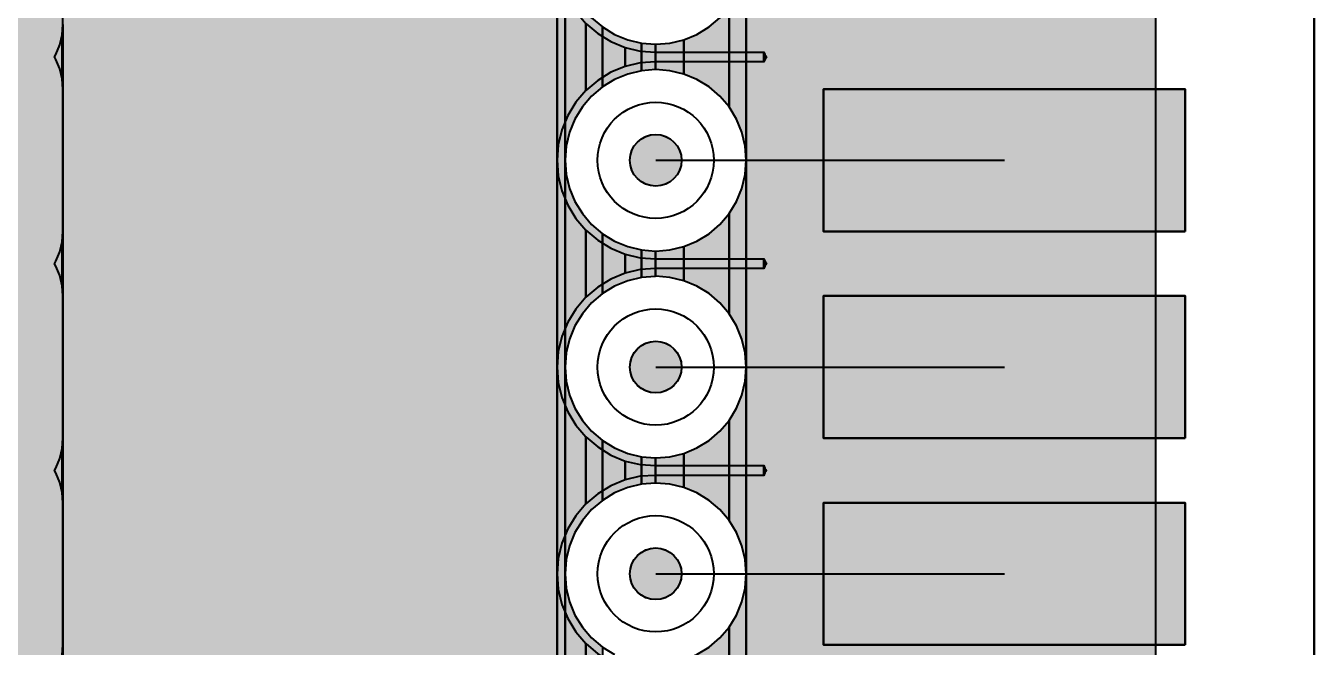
# Model space of a CAD drawing. Header units: millimetres. Extents: x 3.5 to 57, y 2.4 to 42.4.
# Drawn here: x 51.981 to 56.97, y 22.943 to 25.348 of the extents above; entities that cross this region are included whole.
import ezdxf

# ---------------------------------------------------------------- set-up
doc = ezdxf.new("R2010")
doc.units = ezdxf.units.MM
for name, color, linetype in [('bottom_copper', 7, 'Continuous'), ('drill_plated', 7, 'Continuous'), ('outline', 7, 'Continuous'), ('top_copper', 7, 'Continuous'), ('top_silk', 7, 'Continuous')]:
    doc.layers.add(name, color=color, linetype=linetype)

# ---------------------------------------------------------------- blocks, each defined once
blk = doc.blocks.new('Block734')
at = {"layer": 'bottom_copper', "lineweight": 40}
for points in [[(1.8268, 0), (0.2415, 0), (0.2415, 22.5001), (1.8268, 22.5001), (1.8268, 0)], [(0.2415, 13.5354), (0.2383, 13.5903), (0.2254, 13.6439), (0.2043, 13.6948), (0.1755, 13.7418), (0.1755, 14.129), (0.2043, 14.176), (0.2254, 14.2269), (0.2383, 14.2805), (0.2415, 14.3354), (0.2415, 13.5354)], [(0.1755, 13.7418), (0.1398, 13.7837), (0.0979, 13.8194), (0.0509, 13.8482), (0, 13.8693), (0, 14.0015), (0.0509, 14.0226), (0.0979, 14.0514), (0.1398, 14.0871), (0.1755, 14.129), (0.1755, 13.7418)], [(0, 13.8693), (-0.0536, 13.8822), (-0.1085, 13.8865), (-0.109, 13.8864), (-0.109, 13.9844), (-0.1085, 13.9843), (-0.0536, 13.9886), (0, 14.0015), (0, 13.8693)], [(0.2415, 12.7354), (0.2383, 12.7903), (0.2254, 12.8439), (0.2043, 12.8948), (0.1755, 12.9418), (0.1755, 13.329), (0.2043, 13.376), (0.2254, 13.4269), (0.2383, 13.4805), (0.2415, 13.5354), (0.2415, 12.7354)], [(0.1755, 12.9418), (0.1398, 12.9837), (0.0979, 13.0194), (0.0509, 13.0482), (0, 13.0693), (0, 13.2015), (0.0509, 13.2226), (0.0979, 13.2514), (0.1398, 13.2871), (0.1755, 13.329), (0.1755, 12.9418)], [(0, 13.0693), (-0.0536, 13.0822), (-0.1085, 13.0865), (-0.109, 13.0864), (-0.109, 13.1844), (-0.1085, 13.1843), (-0.0536, 13.1886), (0, 13.2015), (0, 13.0693)], [(0.2415, 11.9354), (0.2383, 11.9903), (0.2254, 12.0439), (0.2043, 12.0948), (0.1755, 12.1418), (0.1755, 12.529), (0.2043, 12.576), (0.2254, 12.6269), (0.2383, 12.6805), (0.2415, 12.7354), (0.2415, 11.9354)], [(0.1755, 12.1418), (0.1398, 12.1837), (0.0979, 12.2194), (0.0509, 12.2482), (0, 12.2693), (0, 12.4015), (0.0509, 12.4226), (0.0979, 12.4514), (0.1398, 12.4871), (0.1755, 12.529), (0.1755, 12.1418)], [(0, 12.2693), (-0.0536, 12.2822), (-0.1085, 12.2865), (-0.109, 12.2864), (-0.109, 12.3844), (-0.1085, 12.3843), (-0.0536, 12.3886), (0, 12.4015), (0, 12.2693)], [(0.2415, 11.1354), (0.2383, 11.1903), (0.2254, 11.2439), (0.2043, 11.2948), (0.1755, 11.3418), (0.1755, 11.729), (0.2043, 11.776), (0.2254, 11.8269), (0.2383, 11.8805), (0.2415, 11.9354), (0.2415, 11.1354)], [(0.1755, 11.3418), (0.1398, 11.3837), (0.0979, 11.4194), (0.0509, 11.4482), (0, 11.4693), (0, 11.6015), (0.0509, 11.6226), (0.0979, 11.6514), (0.1398, 11.6871), (0.1755, 11.729), (0.1755, 11.3418)]]:
    blk.add_hatch(color=7, dxfattribs=at).paths.add_polyline_path(points, flags=0)
at = {"layer": 'bottom_copper', "color": 7, "lineweight": 40}
for points in [[(1.8268, 0), (0.2415, 0), (0.2415, 22.5001), (1.8268, 22.5001), (1.8268, 0)], [(0.2415, 13.5354), (0.2383, 13.5903), (0.2254, 13.6439), (0.2043, 13.6948), (0.1755, 13.7418), (0.1755, 14.129), (0.2043, 14.176), (0.2254, 14.2269), (0.2383, 14.2805), (0.2415, 14.3354), (0.2415, 13.5354)], [(0.1755, 13.7418), (0.1398, 13.7837), (0.0979, 13.8194), (0.0509, 13.8482), (0, 13.8693), (0, 14.0015), (0.0509, 14.0226), (0.0979, 14.0514), (0.1398, 14.0871), (0.1755, 14.129), (0.1755, 13.7418)], [(0, 13.8693), (-0.0536, 13.8822), (-0.1085, 13.8865), (-0.109, 13.8864), (-0.109, 13.9844), (-0.1085, 13.9843), (-0.0536, 13.9886), (0, 14.0015), (0, 13.8693)], [(0.2415, 12.7354), (0.2383, 12.7903), (0.2254, 12.8439), (0.2043, 12.8948), (0.1755, 12.9418), (0.1755, 13.329), (0.2043, 13.376), (0.2254, 13.4269), (0.2383, 13.4805), (0.2415, 13.5354), (0.2415, 12.7354)], [(0.1755, 12.9418), (0.1398, 12.9837), (0.0979, 13.0194), (0.0509, 13.0482), (0, 13.0693), (0, 13.2015), (0.0509, 13.2226), (0.0979, 13.2514), (0.1398, 13.2871), (0.1755, 13.329), (0.1755, 12.9418)], [(0, 13.0693), (-0.0536, 13.0822), (-0.1085, 13.0865), (-0.109, 13.0864), (-0.109, 13.1844), (-0.1085, 13.1843), (-0.0536, 13.1886), (0, 13.2015), (0, 13.0693)], [(0.2415, 11.9354), (0.2383, 11.9903), (0.2254, 12.0439), (0.2043, 12.0948), (0.1755, 12.1418), (0.1755, 12.529), (0.2043, 12.576), (0.2254, 12.6269), (0.2383, 12.6805), (0.2415, 12.7354), (0.2415, 11.9354)], [(0.1755, 12.1418), (0.1398, 12.1837), (0.0979, 12.2194), (0.0509, 12.2482), (0, 12.2693), (0, 12.4015), (0.0509, 12.4226), (0.0979, 12.4514), (0.1398, 12.4871), (0.1755, 12.529), (0.1755, 12.1418)], [(0, 12.2693), (-0.0536, 12.2822), (-0.1085, 12.2865), (-0.109, 12.2864), (-0.109, 12.3844), (-0.1085, 12.3843), (-0.0536, 12.3886), (0, 12.4015), (0, 12.2693)], [(0.2415, 11.1354), (0.2383, 11.1903), (0.2254, 11.2439), (0.2043, 11.2948), (0.1755, 11.3418), (0.1755, 11.729), (0.2043, 11.776), (0.2254, 11.8269), (0.2383, 11.8805), (0.2415, 11.9354), (0.2415, 11.1354)], [(0.1755, 11.3418), (0.1398, 11.3837), (0.0979, 11.4194), (0.0509, 11.4482), (0, 11.4693), (0, 11.6015), (0.0509, 11.6226), (0.0979, 11.6514), (0.1398, 11.6871), (0.1755, 11.729), (0.1755, 11.3418)]]:
    blk.add_lwpolyline(points, close=True, dxfattribs=at)
blk = doc.blocks.new('Block2128')
at = {"layer": 'bottom_copper', "lineweight": 40}
for points in [[(4.3404, 8.4999), (0.6267, 8.4999), (0.6267, 31), (4.3404, 31), (4.3404, 8.4999)], [(4.4851, 22.3193), (4.4432, 22.2836), (4.4075, 22.2417), (4.3787, 22.1947), (4.3576, 22.1438), (4.3447, 22.0902), (4.3404, 22.0353), (4.3404, 22.8353), (4.3447, 22.7804), (4.3576, 22.7268), (4.3787, 22.6759), (4.4075, 22.6289), (4.4432, 22.587), (4.4851, 22.5513), (4.4851, 22.3193)], [(4.6366, 22.3821), (4.583, 22.3692), (4.5321, 22.3481), (4.4851, 22.3193), (4.4851, 22.5513), (4.5321, 22.5225), (4.583, 22.5014), (4.6366, 22.4885), (4.6366, 22.3821)], [(4.691, 22.3863), (4.6366, 22.3821), (4.6366, 22.4885), (4.691, 22.4843), (4.691, 22.3863)], [(4.4851, 21.5193), (4.4432, 21.4836), (4.4075, 21.4417), (4.3787, 21.3947), (4.3576, 21.3438), (4.3447, 21.2902), (4.3404, 21.2353), (4.3404, 22.0353), (4.3447, 21.9804), (4.3576, 21.9268), (4.3787, 21.8759), (4.4075, 21.8289), (4.4432, 21.787), (4.4851, 21.7513), (4.4851, 21.5193)], [(4.6366, 21.5821), (4.583, 21.5692), (4.5321, 21.5481), (4.4851, 21.5193), (4.4851, 21.7513), (4.5321, 21.7225), (4.583, 21.7014), (4.6366, 21.6885), (4.6366, 21.5821)], [(4.691, 21.5863), (4.6366, 21.5821), (4.6366, 21.6885), (4.691, 21.6843), (4.691, 21.5863)], [(4.4851, 20.7193), (4.4432, 20.6836), (4.4075, 20.6417), (4.3787, 20.5947), (4.3576, 20.5438), (4.3447, 20.4902), (4.3404, 20.4353), (4.3404, 21.2353), (4.3447, 21.1804), (4.3576, 21.1268), (4.3787, 21.0759), (4.4075, 21.0289), (4.4432, 20.987), (4.4851, 20.9513), (4.4851, 20.7193)], [(4.6366, 20.7821), (4.583, 20.7692), (4.5321, 20.7481), (4.4851, 20.7193), (4.4851, 20.9513), (4.5321, 20.9225), (4.583, 20.9014), (4.6366, 20.8885), (4.6366, 20.7821)], [(4.691, 20.7863), (4.6366, 20.7821), (4.6366, 20.8885), (4.691, 20.8843), (4.691, 20.7863)], [(4.4851, 19.9193), (4.4432, 19.8836), (4.4075, 19.8417), (4.3787, 19.7947), (4.3576, 19.7438), (4.3447, 19.6902), (4.3404, 19.6353), (4.3404, 20.4353), (4.3447, 20.3804), (4.3576, 20.3268), (4.3787, 20.2759), (4.4075, 20.2289), (4.4432, 20.187), (4.4851, 20.1513), (4.4851, 19.9193)]]:
    blk.add_hatch(color=7, dxfattribs=at).paths.add_polyline_path(points, flags=0)
at = {"layer": 'bottom_copper', "color": 7, "lineweight": 40}
for points in [[(4.3404, 8.4999), (0.6267, 8.4999), (0.6267, 31), (4.3404, 31), (4.3404, 8.4999)], [(4.4851, 22.3193), (4.4432, 22.2836), (4.4075, 22.2417), (4.3787, 22.1947), (4.3576, 22.1438), (4.3447, 22.0902), (4.3404, 22.0353), (4.3404, 22.8353), (4.3447, 22.7804), (4.3576, 22.7268), (4.3787, 22.6759), (4.4075, 22.6289), (4.4432, 22.587), (4.4851, 22.5513), (4.4851, 22.3193)], [(4.6366, 22.3821), (4.583, 22.3692), (4.5321, 22.3481), (4.4851, 22.3193), (4.4851, 22.5513), (4.5321, 22.5225), (4.583, 22.5014), (4.6366, 22.4885), (4.6366, 22.3821)], [(4.691, 22.3863), (4.6366, 22.3821), (4.6366, 22.4885), (4.691, 22.4843), (4.691, 22.3863)], [(4.4851, 21.5193), (4.4432, 21.4836), (4.4075, 21.4417), (4.3787, 21.3947), (4.3576, 21.3438), (4.3447, 21.2902), (4.3404, 21.2353), (4.3404, 22.0353), (4.3447, 21.9804), (4.3576, 21.9268), (4.3787, 21.8759), (4.4075, 21.8289), (4.4432, 21.787), (4.4851, 21.7513), (4.4851, 21.5193)], [(4.6366, 21.5821), (4.583, 21.5692), (4.5321, 21.5481), (4.4851, 21.5193), (4.4851, 21.7513), (4.5321, 21.7225), (4.583, 21.7014), (4.6366, 21.6885), (4.6366, 21.5821)], [(4.691, 21.5863), (4.6366, 21.5821), (4.6366, 21.6885), (4.691, 21.6843), (4.691, 21.5863)], [(4.4851, 20.7193), (4.4432, 20.6836), (4.4075, 20.6417), (4.3787, 20.5947), (4.3576, 20.5438), (4.3447, 20.4902), (4.3404, 20.4353), (4.3404, 21.2353), (4.3447, 21.1804), (4.3576, 21.1268), (4.3787, 21.0759), (4.4075, 21.0289), (4.4432, 20.987), (4.4851, 20.9513), (4.4851, 20.7193)], [(4.6366, 20.7821), (4.583, 20.7692), (4.5321, 20.7481), (4.4851, 20.7193), (4.4851, 20.9513), (4.5321, 20.9225), (4.583, 20.9014), (4.6366, 20.8885), (4.6366, 20.7821)], [(4.691, 20.7863), (4.6366, 20.7821), (4.6366, 20.8885), (4.691, 20.8843), (4.691, 20.7863)], [(4.4851, 19.9193), (4.4432, 19.8836), (4.4075, 19.8417), (4.3787, 19.7947), (4.3576, 19.7438), (4.3447, 19.6902), (4.3404, 19.6353), (4.3404, 20.4353), (4.3447, 20.3804), (4.3576, 20.3268), (4.3787, 20.2759), (4.4075, 20.2289), (4.4432, 20.187), (4.4851, 20.1513), (4.4851, 19.9193)]]:
    blk.add_lwpolyline(points, close=True, dxfattribs=at)
blk = doc.blocks.new('Block21995')
at = {"layer": 'top_copper', "lineweight": 40}
for points in [[(3.6826, 8.4999), (1.7696, 8.4999), (1.7696, 31), (3.6826, 31), (3.6826, 8.4999)], [(3.7946, 22.3055), (3.7556, 22.2599), (3.7243, 22.2088), (3.7013, 22.1534), (3.6873, 22.0951), (3.6826, 22.0353), (3.6826, 22.8353), (3.6873, 22.7755), (3.7013, 22.7172), (3.7243, 22.6618), (3.7556, 22.6107), (3.7946, 22.5651), (3.7946, 22.3055)], [(1.7696, 22.3103), (1.7665, 22.3501), (1.7665, 22.5204), (1.7696, 22.5603), (1.7696, 22.3103)], [(3.9467, 22.3988), (3.8913, 22.3758), (3.8402, 22.3445), (3.7946, 22.3055), (3.7946, 22.5651), (3.8402, 22.5261), (3.8913, 22.4948), (3.9467, 22.4718), (3.9467, 22.3988)], [(1.7665, 22.3502), (1.7572, 22.389), (1.7419, 22.426), (1.7361, 22.4353), (1.7419, 22.4446), (1.7572, 22.4816), (1.7665, 22.5204), (1.7665, 22.3502)], [(4.4838, 22.4163), (4.0648, 22.4163), (4.005, 22.4128), (3.9467, 22.3988), (3.9467, 22.4718), (4.005, 22.4578), (4.0648, 22.4543), (4.4838, 22.4543), (4.4838, 22.4163)], [(4.4878, 22.426), (4.4838, 22.4163), (4.4838, 22.4543), (4.4878, 22.4446), (4.4935, 22.4353), (4.4878, 22.426)], [(1.7696, 21.7603), (1.7688, 21.7703), (1.7688, 22.3004), (1.7696, 22.3103), (1.7696, 21.7603)], [(3.7946, 21.5055), (3.7556, 21.4599), (3.7243, 21.4088), (3.7013, 21.3534), (3.6873, 21.2951), (3.6826, 21.2353), (3.6826, 22.0353), (3.6873, 21.9755), (3.7013, 21.9172), (3.7243, 21.8618), (3.7556, 21.8107), (3.7946, 21.7651), (3.7946, 21.5055)], [(1.7696, 21.5103), (1.7665, 21.5501), (1.7665, 21.7204), (1.7696, 21.7603), (1.7696, 21.5103)], [(3.9467, 21.5988), (3.8913, 21.5758), (3.8402, 21.5445), (3.7946, 21.5055), (3.7946, 21.7651), (3.8402, 21.7261), (3.8913, 21.6948), (3.9467, 21.6718), (3.9467, 21.5988)], [(1.7665, 21.5502), (1.7572, 21.589), (1.7419, 21.626), (1.7361, 21.6353), (1.7419, 21.6446), (1.7572, 21.6816), (1.7665, 21.7204), (1.7665, 21.5502)], [(4.4838, 21.6163), (4.0648, 21.6163), (4.005, 21.6128), (3.9467, 21.5988), (3.9467, 21.6718), (4.005, 21.6578), (4.0648, 21.6543), (4.4838, 21.6543), (4.4838, 21.6163)], [(4.4878, 21.626), (4.4838, 21.6163), (4.4838, 21.6543), (4.4878, 21.6446), (4.4935, 21.6353), (4.4878, 21.626)], [(1.7696, 20.9603), (1.7688, 20.9703), (1.7688, 21.5004), (1.7696, 21.5103), (1.7696, 20.9603)], [(3.7946, 20.7055), (3.7556, 20.6599), (3.7243, 20.6088), (3.7013, 20.5534), (3.6873, 20.4951), (3.6826, 20.4353), (3.6826, 21.2353), (3.6873, 21.1755), (3.7013, 21.1172), (3.7243, 21.0618), (3.7556, 21.0107), (3.7946, 20.9651), (3.7946, 20.7055)], [(1.7696, 20.7103), (1.7665, 20.7501), (1.7665, 20.9204), (1.7696, 20.9603), (1.7696, 20.7103)], [(3.9467, 20.7988), (3.8913, 20.7758), (3.8402, 20.7445), (3.7946, 20.7055), (3.7946, 20.9651), (3.8402, 20.9261), (3.8913, 20.8948), (3.9467, 20.8718), (3.9467, 20.7988)], [(1.7665, 20.7502), (1.7572, 20.789), (1.7419, 20.826), (1.7361, 20.8353), (1.7419, 20.8446), (1.7572, 20.8816), (1.7665, 20.9204), (1.7665, 20.7502)], [(4.4838, 20.8163), (4.0648, 20.8163), (4.005, 20.8128), (3.9467, 20.7988), (3.9467, 20.8718), (4.005, 20.8578), (4.0648, 20.8543), (4.4838, 20.8543), (4.4838, 20.8163)], [(4.4878, 20.826), (4.4838, 20.8163), (4.4838, 20.8543), (4.4878, 20.8446), (4.4935, 20.8353), (4.4878, 20.826)], [(1.7696, 20.1603), (1.7688, 20.1703), (1.7688, 20.7004), (1.7696, 20.7103), (1.7696, 20.1603)], [(3.7946, 19.9055), (3.7556, 19.8599), (3.7243, 19.8088), (3.7013, 19.7534), (3.6873, 19.6951), (3.6826, 19.6353), (3.6826, 20.4353), (3.6873, 20.3755), (3.7013, 20.3172), (3.7243, 20.2618), (3.7556, 20.2107), (3.7946, 20.1651), (3.7946, 19.9055)], [(1.7696, 19.9103), (1.7665, 19.9501), (1.7665, 20.1204), (1.7696, 20.1603), (1.7696, 19.9103)], [(3.9467, 19.9988), (3.8913, 19.9758), (3.8402, 19.9445), (3.7946, 19.9055), (3.7946, 20.1651), (3.8402, 20.1261), (3.8913, 20.0948), (3.9467, 20.0718), (3.9467, 19.9988)]]:
    blk.add_hatch(color=7, dxfattribs=at).paths.add_polyline_path(points, flags=0)
at = {"layer": 'top_copper', "color": 7, "lineweight": 40}
for points in [[(3.6826, 8.4999), (1.7696, 8.4999), (1.7696, 31), (3.6826, 31), (3.6826, 8.4999)], [(3.7946, 22.3055), (3.7556, 22.2599), (3.7243, 22.2088), (3.7013, 22.1534), (3.6873, 22.0951), (3.6826, 22.0353), (3.6826, 22.8353), (3.6873, 22.7755), (3.7013, 22.7172), (3.7243, 22.6618), (3.7556, 22.6107), (3.7946, 22.5651), (3.7946, 22.3055)], [(1.7696, 22.3103), (1.7665, 22.3501), (1.7665, 22.5204), (1.7696, 22.5603), (1.7696, 22.3103)], [(3.9467, 22.3988), (3.8913, 22.3758), (3.8402, 22.3445), (3.7946, 22.3055), (3.7946, 22.5651), (3.8402, 22.5261), (3.8913, 22.4948), (3.9467, 22.4718), (3.9467, 22.3988)], [(1.7665, 22.3502), (1.7572, 22.389), (1.7419, 22.426), (1.7361, 22.4353), (1.7419, 22.4446), (1.7572, 22.4816), (1.7665, 22.5204), (1.7665, 22.3502)], [(4.4838, 22.4163), (4.0648, 22.4163), (4.005, 22.4128), (3.9467, 22.3988), (3.9467, 22.4718), (4.005, 22.4578), (4.0648, 22.4543), (4.4838, 22.4543), (4.4838, 22.4163)], [(4.4878, 22.426), (4.4838, 22.4163), (4.4838, 22.4543), (4.4878, 22.4446), (4.4935, 22.4353), (4.4878, 22.426)], [(1.7696, 21.7603), (1.7688, 21.7703), (1.7688, 22.3004), (1.7696, 22.3103), (1.7696, 21.7603)], [(3.7946, 21.5055), (3.7556, 21.4599), (3.7243, 21.4088), (3.7013, 21.3534), (3.6873, 21.2951), (3.6826, 21.2353), (3.6826, 22.0353), (3.6873, 21.9755), (3.7013, 21.9172), (3.7243, 21.8618), (3.7556, 21.8107), (3.7946, 21.7651), (3.7946, 21.5055)], [(1.7696, 21.5103), (1.7665, 21.5501), (1.7665, 21.7204), (1.7696, 21.7603), (1.7696, 21.5103)], [(3.9467, 21.5988), (3.8913, 21.5758), (3.8402, 21.5445), (3.7946, 21.5055), (3.7946, 21.7651), (3.8402, 21.7261), (3.8913, 21.6948), (3.9467, 21.6718), (3.9467, 21.5988)], [(1.7665, 21.5502), (1.7572, 21.589), (1.7419, 21.626), (1.7361, 21.6353), (1.7419, 21.6446), (1.7572, 21.6816), (1.7665, 21.7204), (1.7665, 21.5502)], [(4.4838, 21.6163), (4.0648, 21.6163), (4.005, 21.6128), (3.9467, 21.5988), (3.9467, 21.6718), (4.005, 21.6578), (4.0648, 21.6543), (4.4838, 21.6543), (4.4838, 21.6163)], [(4.4878, 21.626), (4.4838, 21.6163), (4.4838, 21.6543), (4.4878, 21.6446), (4.4935, 21.6353), (4.4878, 21.626)], [(1.7696, 20.9603), (1.7688, 20.9703), (1.7688, 21.5004), (1.7696, 21.5103), (1.7696, 20.9603)], [(3.7946, 20.7055), (3.7556, 20.6599), (3.7243, 20.6088), (3.7013, 20.5534), (3.6873, 20.4951), (3.6826, 20.4353), (3.6826, 21.2353), (3.6873, 21.1755), (3.7013, 21.1172), (3.7243, 21.0618), (3.7556, 21.0107), (3.7946, 20.9651), (3.7946, 20.7055)], [(1.7696, 20.7103), (1.7665, 20.7501), (1.7665, 20.9204), (1.7696, 20.9603), (1.7696, 20.7103)], [(3.9467, 20.7988), (3.8913, 20.7758), (3.8402, 20.7445), (3.7946, 20.7055), (3.7946, 20.9651), (3.8402, 20.9261), (3.8913, 20.8948), (3.9467, 20.8718), (3.9467, 20.7988)], [(1.7665, 20.7502), (1.7572, 20.789), (1.7419, 20.826), (1.7361, 20.8353), (1.7419, 20.8446), (1.7572, 20.8816), (1.7665, 20.9204), (1.7665, 20.7502)], [(4.4838, 20.8163), (4.0648, 20.8163), (4.005, 20.8128), (3.9467, 20.7988), (3.9467, 20.8718), (4.005, 20.8578), (4.0648, 20.8543), (4.4838, 20.8543), (4.4838, 20.8163)], [(4.4878, 20.826), (4.4838, 20.8163), (4.4838, 20.8543), (4.4878, 20.8446), (4.4935, 20.8353), (4.4878, 20.826)], [(1.7696, 20.1603), (1.7688, 20.1703), (1.7688, 20.7004), (1.7696, 20.7103), (1.7696, 20.1603)], [(3.7946, 19.9055), (3.7556, 19.8599), (3.7243, 19.8088), (3.7013, 19.7534), (3.6873, 19.6951), (3.6826, 19.6353), (3.6826, 20.4353), (3.6873, 20.3755), (3.7013, 20.3172), (3.7243, 20.2618), (3.7556, 20.2107), (3.7946, 20.1651), (3.7946, 19.9055)], [(1.7696, 19.9103), (1.7665, 19.9501), (1.7665, 20.1204), (1.7696, 20.1603), (1.7696, 19.9103)], [(3.9467, 19.9988), (3.8913, 19.9758), (3.8402, 19.9445), (3.7946, 19.9055), (3.7946, 20.1651), (3.8402, 20.1261), (3.8913, 20.0948), (3.9467, 20.0718), (3.9467, 19.9988)]]:
    blk.add_lwpolyline(points, close=True, dxfattribs=at)

msp = doc.modelspace()

# ---------------------------------------------------------------- hatches: boundary and pattern name
at = {"layer": 'bottom_copper', "lineweight": 40}
for points in [[(54.5184, 24.8076), (54.5127, 24.7888), (54.5034, 24.7715), (54.491, 24.7564), (54.4759, 24.744), (54.4586, 24.7347), (54.4398, 24.729), (54.4203, 24.7271), (54.4008, 24.729), (54.382, 24.7347), (54.3647, 24.744), (54.3496, 24.7564), (54.3372, 24.7715), (54.3279, 24.7888), (54.3222, 24.8076), (54.3203, 24.8271), (54.3222, 24.8466), (54.3279, 24.8654), (54.3372, 24.8827), (54.3496, 24.8978), (54.3647, 24.9102), (54.382, 24.9195), (54.4008, 24.9252), (54.4203, 24.9271), (54.4398, 24.9252), (54.4586, 24.9195), (54.4759, 24.9102), (54.491, 24.8978), (54.5034, 24.8827), (54.5127, 24.8654), (54.5184, 24.8466), (54.5203, 24.8271), (54.5184, 24.8076)], [(54.5184, 24.0076), (54.5127, 23.9888), (54.5034, 23.9715), (54.491, 23.9564), (54.4759, 23.944), (54.4586, 23.9347), (54.4398, 23.929), (54.4203, 23.9271), (54.4008, 23.929), (54.382, 23.9347), (54.3647, 23.944), (54.3496, 23.9564), (54.3372, 23.9715), (54.3279, 23.9888), (54.3222, 24.0076), (54.3203, 24.0271), (54.3222, 24.0466), (54.3279, 24.0654), (54.3372, 24.0827), (54.3496, 24.0978), (54.3647, 24.1102), (54.382, 24.1195), (54.4008, 24.1252), (54.4203, 24.1271), (54.4398, 24.1252), (54.4586, 24.1195), (54.4759, 24.1102), (54.491, 24.0978), (54.5034, 24.0827), (54.5127, 24.0654), (54.5184, 24.0466), (54.5203, 24.0271), (54.5184, 24.0076)], [(54.5184, 23.2076), (54.5127, 23.1888), (54.5034, 23.1715), (54.491, 23.1564), (54.4759, 23.144), (54.4586, 23.1347), (54.4398, 23.129), (54.4203, 23.1271), (54.4008, 23.129), (54.382, 23.1347), (54.3647, 23.144), (54.3496, 23.1564), (54.3372, 23.1715), (54.3279, 23.1888), (54.3222, 23.2076), (54.3203, 23.2271), (54.3222, 23.2466), (54.3279, 23.2654), (54.3372, 23.2827), (54.3496, 23.2978), (54.3647, 23.3102), (54.382, 23.3195), (54.4008, 23.3252), (54.4203, 23.3271), (54.4398, 23.3252), (54.4586, 23.3195), (54.4759, 23.3102), (54.491, 23.2978), (54.5034, 23.2827), (54.5127, 23.2654), (54.5184, 23.2466), (54.5203, 23.2271), (54.5184, 23.2076)]]:
    msp.add_hatch(color=7, dxfattribs=at).paths.add_polyline_path(points, flags=0)
at = {"layer": 'drill_plated', "lineweight": 40}
for points in [[(54.5184, 24.8076), (54.5127, 24.7888), (54.5034, 24.7715), (54.491, 24.7564), (54.4759, 24.744), (54.4586, 24.7347), (54.4398, 24.729), (54.4203, 24.7271), (54.4008, 24.729), (54.382, 24.7347), (54.3647, 24.744), (54.3496, 24.7564), (54.3372, 24.7715), (54.3279, 24.7888), (54.3222, 24.8076), (54.3203, 24.8271), (54.3222, 24.8466), (54.3279, 24.8654), (54.3372, 24.8827), (54.3496, 24.8978), (54.3647, 24.9102), (54.382, 24.9195), (54.4008, 24.9252), (54.4203, 24.9271), (54.4398, 24.9252), (54.4586, 24.9195), (54.4759, 24.9102), (54.491, 24.8978), (54.5034, 24.8827), (54.5127, 24.8654), (54.5184, 24.8466), (54.5203, 24.8271), (54.5184, 24.8076)], [(54.5184, 24.0076), (54.5127, 23.9888), (54.5034, 23.9715), (54.491, 23.9564), (54.4759, 23.944), (54.4586, 23.9347), (54.4398, 23.929), (54.4203, 23.9271), (54.4008, 23.929), (54.382, 23.9347), (54.3647, 23.944), (54.3496, 23.9564), (54.3372, 23.9715), (54.3279, 23.9888), (54.3222, 24.0076), (54.3203, 24.0271), (54.3222, 24.0466), (54.3279, 24.0654), (54.3372, 24.0827), (54.3496, 24.0978), (54.3647, 24.1102), (54.382, 24.1195), (54.4008, 24.1252), (54.4203, 24.1271), (54.4398, 24.1252), (54.4586, 24.1195), (54.4759, 24.1102), (54.491, 24.0978), (54.5034, 24.0827), (54.5127, 24.0654), (54.5184, 24.0466), (54.5203, 24.0271), (54.5184, 24.0076)], [(54.5184, 23.2076), (54.5127, 23.1888), (54.5034, 23.1715), (54.491, 23.1564), (54.4759, 23.144), (54.4586, 23.1347), (54.4398, 23.129), (54.4203, 23.1271), (54.4008, 23.129), (54.382, 23.1347), (54.3647, 23.144), (54.3496, 23.1564), (54.3372, 23.1715), (54.3279, 23.1888), (54.3222, 23.2076), (54.3203, 23.2271), (54.3222, 23.2466), (54.3279, 23.2654), (54.3372, 23.2827), (54.3496, 23.2978), (54.3647, 23.3102), (54.382, 23.3195), (54.4008, 23.3252), (54.4203, 23.3271), (54.4398, 23.3252), (54.4586, 23.3195), (54.4759, 23.3102), (54.491, 23.2978), (54.5034, 23.2827), (54.5127, 23.2654), (54.5184, 23.2466), (54.5203, 23.2271), (54.5184, 23.2076)]]:
    msp.add_hatch(color=7, dxfattribs=at).paths.add_polyline_path(points, flags=0)
at = {"layer": 'top_copper', "lineweight": 40}
for points in [[(56.4703, 24.5521), (55.0703, 24.5521), (55.0703, 25.1021), (56.4703, 25.1021), (56.4703, 24.5521)], [(54.5184, 24.8076), (54.5127, 24.7888), (54.5034, 24.7715), (54.491, 24.7564), (54.4759, 24.744), (54.4586, 24.7347), (54.4398, 24.729), (54.4203, 24.7271), (54.4008, 24.729), (54.382, 24.7347), (54.3647, 24.744), (54.3496, 24.7564), (54.3372, 24.7715), (54.3279, 24.7888), (54.3222, 24.8076), (54.3203, 24.8271), (54.3222, 24.8466), (54.3279, 24.8654), (54.3372, 24.8827), (54.3496, 24.8978), (54.3647, 24.9102), (54.382, 24.9195), (54.4008, 24.9252), (54.4203, 24.9271), (54.4398, 24.9252), (54.4586, 24.9195), (54.4759, 24.9102), (54.491, 24.8978), (54.5034, 24.8827), (54.5127, 24.8654), (54.5184, 24.8466), (54.5203, 24.8271), (54.5184, 24.8076)], [(56.4703, 23.7521), (55.0703, 23.7521), (55.0703, 24.3021), (56.4703, 24.3021), (56.4703, 23.7521)], [(54.5184, 24.0076), (54.5127, 23.9888), (54.5034, 23.9715), (54.491, 23.9564), (54.4759, 23.944), (54.4586, 23.9347), (54.4398, 23.929), (54.4203, 23.9271), (54.4008, 23.929), (54.382, 23.9347), (54.3647, 23.944), (54.3496, 23.9564), (54.3372, 23.9715), (54.3279, 23.9888), (54.3222, 24.0076), (54.3203, 24.0271), (54.3222, 24.0466), (54.3279, 24.0654), (54.3372, 24.0827), (54.3496, 24.0978), (54.3647, 24.1102), (54.382, 24.1195), (54.4008, 24.1252), (54.4203, 24.1271), (54.4398, 24.1252), (54.4586, 24.1195), (54.4759, 24.1102), (54.491, 24.0978), (54.5034, 24.0827), (54.5127, 24.0654), (54.5184, 24.0466), (54.5203, 24.0271), (54.5184, 24.0076)], [(56.4703, 22.9521), (55.0703, 22.9521), (55.0703, 23.5021), (56.4703, 23.5021), (56.4703, 22.9521)], [(54.5184, 23.2076), (54.5127, 23.1888), (54.5034, 23.1715), (54.491, 23.1564), (54.4759, 23.144), (54.4586, 23.1347), (54.4398, 23.129), (54.4203, 23.1271), (54.4008, 23.129), (54.382, 23.1347), (54.3647, 23.144), (54.3496, 23.1564), (54.3372, 23.1715), (54.3279, 23.1888), (54.3222, 23.2076), (54.3203, 23.2271), (54.3222, 23.2466), (54.3279, 23.2654), (54.3372, 23.2827), (54.3496, 23.2978), (54.3647, 23.3102), (54.382, 23.3195), (54.4008, 23.3252), (54.4203, 23.3271), (54.4398, 23.3252), (54.4586, 23.3195), (54.4759, 23.3102), (54.491, 23.2978), (54.5034, 23.2827), (54.5127, 23.2654), (54.5184, 23.2466), (54.5203, 23.2271), (54.5184, 23.2076)]]:
    msp.add_hatch(color=7, dxfattribs=at).paths.add_polyline_path(points, flags=0)

# ---------------------------------------------------------------- linework, layer by layer
at = {"layer": 'bottom_copper', "color": 7, "lineweight": 40}
for p, q in [((56.3556, 33.7918), (56.3556, 11.2917)), ((54.172, 25.3788), (54.2139, 25.3431)), ((54.6267, 25.3431), (54.6686, 25.3788)), ((54.2139, 25.3431), (54.2609, 25.3143)), ((54.2609, 25.3143), (54.3118, 25.2932)), ((54.5288, 25.2932), (54.5797, 25.3143)), ((54.5797, 25.3143), (54.6267, 25.3431)), ((54.3118, 25.2932), (54.3654, 25.2803)), ((54.3654, 25.2803), (54.4198, 25.2761)), ((54.4198, 25.1781), (54.4198, 25.2761)), ((54.4198, 25.2761), (54.4203, 25.276)), ((54.4198, 25.2761), (54.4198, 25.1781)), ((54.4203, 25.276), (54.4752, 25.2803)), ((54.4752, 25.2803), (54.5288, 25.2932)), ((54.3118, 25.161), (54.2609, 25.1399)), ((54.3654, 25.1739), (54.3118, 25.161)), ((54.4198, 25.1781), (54.3654, 25.1739)), ((54.4203, 25.1782), (54.4198, 25.1781)), ((54.4752, 25.1739), (54.4203, 25.1782)), ((54.5288, 25.161), (54.4752, 25.1739)), ((54.5797, 25.1399), (54.5288, 25.161)), ((54.2139, 25.1111), (54.172, 25.0754)), ((54.2609, 25.1399), (54.2139, 25.1111)), ((54.6267, 25.1111), (54.5797, 25.1399)), ((54.6686, 25.0754), (54.6267, 25.1111)), ((54.172, 25.0754), (54.1363, 25.0335)), ((54.7043, 25.0335), (54.6686, 25.0754)), ((54.1363, 25.0335), (54.1075, 24.9865)), ((54.7331, 24.9865), (54.7043, 25.0335)), ((54.1075, 24.9865), (54.0864, 24.9356)), ((54.7542, 24.9356), (54.7331, 24.9865)), ((54.0864, 24.9356), (54.0735, 24.882)), ((54.7671, 24.882), (54.7542, 24.9356)), ((54.0735, 24.882), (54.0692, 24.8271)), ((54.7703, 24.8271), (54.7671, 24.882)), ((54.0692, 24.8271), (54.0735, 24.7722)), ((54.7671, 24.7722), (54.7703, 24.8271)), ((54.0735, 24.7722), (54.0864, 24.7186)), ((54.7542, 24.7186), (54.7671, 24.7722)), ((54.0864, 24.7186), (54.1075, 24.6677)), ((54.7331, 24.6677), (54.7542, 24.7186)), ((54.1075, 24.6677), (54.1363, 24.6207)), ((54.7043, 24.6207), (54.7331, 24.6677)), ((54.1363, 24.6207), (54.172, 24.5788)), ((54.6686, 24.5788), (54.7043, 24.6207)), ((54.172, 24.5788), (54.2139, 24.5431)), ((54.6267, 24.5431), (54.6686, 24.5788)), ((54.2139, 24.5431), (54.2609, 24.5143)), ((54.2609, 24.5143), (54.3118, 24.4932)), ((54.5288, 24.4932), (54.5797, 24.5143)), ((54.5797, 24.5143), (54.6267, 24.5431)), ((54.3118, 24.4932), (54.3654, 24.4803)), ((54.3654, 24.4803), (54.4198, 24.4761)), ((54.4198, 24.3781), (54.4198, 24.4761)), ((54.4198, 24.4761), (54.4203, 24.476)), ((54.4198, 24.4761), (54.4198, 24.3781)), ((54.4203, 24.476), (54.4752, 24.4803)), ((54.4752, 24.4803), (54.5288, 24.4932)), ((54.3118, 24.361), (54.2609, 24.3399)), ((54.3654, 24.3739), (54.3118, 24.361)), ((54.4198, 24.3781), (54.3654, 24.3739)), ((54.4203, 24.3782), (54.4198, 24.3781)), ((54.4752, 24.3739), (54.4203, 24.3782)), ((54.5288, 24.361), (54.4752, 24.3739)), ((54.5797, 24.3399), (54.5288, 24.361)), ((54.2139, 24.3111), (54.172, 24.2754)), ((54.2609, 24.3399), (54.2139, 24.3111)), ((54.6267, 24.3111), (54.5797, 24.3399)), ((54.6686, 24.2754), (54.6267, 24.3111)), ((54.172, 24.2754), (54.1363, 24.2335)), ((54.7043, 24.2335), (54.6686, 24.2754)), ((54.1363, 24.2335), (54.1075, 24.1865)), ((54.7331, 24.1865), (54.7043, 24.2335)), ((54.1075, 24.1865), (54.0864, 24.1356)), ((54.7542, 24.1356), (54.7331, 24.1865)), ((54.0864, 24.1356), (54.0735, 24.082)), ((54.7671, 24.082), (54.7542, 24.1356)), ((54.0735, 24.082), (54.0692, 24.0271)), ((54.7703, 24.0271), (54.7671, 24.082)), ((54.0692, 24.0271), (54.0735, 23.9722)), ((54.7671, 23.9722), (54.7703, 24.0271)), ((54.0735, 23.9722), (54.0864, 23.9186)), ((54.7542, 23.9186), (54.7671, 23.9722)), ((54.0864, 23.9186), (54.1075, 23.8677)), ((54.7331, 23.8677), (54.7542, 23.9186)), ((54.1075, 23.8677), (54.1363, 23.8207)), ((54.7043, 23.8207), (54.7331, 23.8677)), ((54.1363, 23.8207), (54.172, 23.7788)), ((54.6686, 23.7788), (54.7043, 23.8207)), ((54.172, 23.7788), (54.2139, 23.7431)), ((54.6267, 23.7431), (54.6686, 23.7788)), ((54.2139, 23.7431), (54.2609, 23.7143)), ((54.2609, 23.7143), (54.3118, 23.6932)), ((54.5288, 23.6932), (54.5797, 23.7143)), ((54.5797, 23.7143), (54.6267, 23.7431)), ((54.3118, 23.6932), (54.3654, 23.6803)), ((54.3654, 23.6803), (54.4198, 23.6761)), ((54.4198, 23.5781), (54.4198, 23.6761)), ((54.4198, 23.6761), (54.4203, 23.676)), ((54.4198, 23.6761), (54.4198, 23.5781)), ((54.4203, 23.676), (54.4752, 23.6803)), ((54.4752, 23.6803), (54.5288, 23.6932)), ((54.3118, 23.561), (54.2609, 23.5399)), ((54.3654, 23.5739), (54.3118, 23.561)), ((54.4198, 23.5781), (54.3654, 23.5739)), ((54.4203, 23.5782), (54.4198, 23.5781)), ((54.4752, 23.5739), (54.4203, 23.5782)), ((54.5288, 23.561), (54.4752, 23.5739)), ((54.5797, 23.5399), (54.5288, 23.561)), ((54.2139, 23.5111), (54.172, 23.4754)), ((54.2609, 23.5399), (54.2139, 23.5111)), ((54.6267, 23.5111), (54.5797, 23.5399)), ((54.6686, 23.4754), (54.6267, 23.5111)), ((54.172, 23.4754), (54.1363, 23.4335)), ((54.7043, 23.4335), (54.6686, 23.4754)), ((54.1363, 23.4335), (54.1075, 23.3865)), ((54.7331, 23.3865), (54.7043, 23.4335)), ((54.1075, 23.3865), (54.0864, 23.3356)), ((54.7542, 23.3356), (54.7331, 23.3865)), ((54.0864, 23.3356), (54.0735, 23.282)), ((54.7671, 23.282), (54.7542, 23.3356)), ((54.0735, 23.282), (54.0692, 23.2271)), ((54.7703, 23.2271), (54.7671, 23.282)), ((54.0692, 23.2271), (54.0735, 23.1722)), ((54.7671, 23.1722), (54.7703, 23.2271)), ((54.0735, 23.1722), (54.0864, 23.1186)), ((54.7542, 23.1186), (54.7671, 23.1722)), ((54.0864, 23.1186), (54.1075, 23.0677)), ((54.7331, 23.0677), (54.7542, 23.1186)), ((54.1075, 23.0677), (54.1363, 23.0207)), ((54.7043, 23.0207), (54.7331, 23.0677)), ((54.1363, 23.0207), (54.172, 22.9788)), ((54.6686, 22.9788), (54.7043, 23.0207)), ((54.172, 22.9788), (54.2139, 22.9431)), ((54.6267, 22.9431), (54.6686, 22.9788)), ((54.2139, 22.9431), (54.2609, 22.9143)), ((54.5797, 22.9143), (54.6267, 22.9431))]:
    msp.add_line(p, q, dxfattribs=at)
for points in [[(54.5184, 24.8076), (54.5127, 24.7888), (54.5034, 24.7715), (54.491, 24.7564), (54.4759, 24.744), (54.4586, 24.7347), (54.4398, 24.729), (54.4203, 24.7271), (54.4008, 24.729), (54.382, 24.7347), (54.3647, 24.744), (54.3496, 24.7564), (54.3372, 24.7715), (54.3279, 24.7888), (54.3222, 24.8076), (54.3203, 24.8271), (54.3222, 24.8466), (54.3279, 24.8654), (54.3372, 24.8827), (54.3496, 24.8978), (54.3647, 24.9102), (54.382, 24.9195), (54.4008, 24.9252), (54.4203, 24.9271), (54.4398, 24.9252), (54.4586, 24.9195), (54.4759, 24.9102), (54.491, 24.8978), (54.5034, 24.8827), (54.5127, 24.8654), (54.5184, 24.8466), (54.5203, 24.8271), (54.5184, 24.8076)], [(54.5184, 24.0076), (54.5127, 23.9888), (54.5034, 23.9715), (54.491, 23.9564), (54.4759, 23.944), (54.4586, 23.9347), (54.4398, 23.929), (54.4203, 23.9271), (54.4008, 23.929), (54.382, 23.9347), (54.3647, 23.944), (54.3496, 23.9564), (54.3372, 23.9715), (54.3279, 23.9888), (54.3222, 24.0076), (54.3203, 24.0271), (54.3222, 24.0466), (54.3279, 24.0654), (54.3372, 24.0827), (54.3496, 24.0978), (54.3647, 24.1102), (54.382, 24.1195), (54.4008, 24.1252), (54.4203, 24.1271), (54.4398, 24.1252), (54.4586, 24.1195), (54.4759, 24.1102), (54.491, 24.0978), (54.5034, 24.0827), (54.5127, 24.0654), (54.5184, 24.0466), (54.5203, 24.0271), (54.5184, 24.0076)], [(54.5184, 23.2076), (54.5127, 23.1888), (54.5034, 23.1715), (54.491, 23.1564), (54.4759, 23.144), (54.4586, 23.1347), (54.4398, 23.129), (54.4203, 23.1271), (54.4008, 23.129), (54.382, 23.1347), (54.3647, 23.144), (54.3496, 23.1564), (54.3372, 23.1715), (54.3279, 23.1888), (54.3222, 23.2076), (54.3203, 23.2271), (54.3222, 23.2466), (54.3279, 23.2654), (54.3372, 23.2827), (54.3496, 23.2978), (54.3647, 23.3102), (54.382, 23.3195), (54.4008, 23.3252), (54.4203, 23.3271), (54.4398, 23.3252), (54.4586, 23.3195), (54.4759, 23.3102), (54.491, 23.2978), (54.5034, 23.2827), (54.5127, 23.2654), (54.5184, 23.2466), (54.5203, 23.2271), (54.5184, 23.2076)]]:
    msp.add_lwpolyline(points, close=True, dxfattribs=at)
for centre, major_axis in [((54.4203, 24.8271), (0.225, 0)), ((54.4203, 24.8271), (0.1, 0)), ((54.4203, 24.0271), (0.225, 0)), ((54.4203, 24.0271), (0.1, 0)), ((54.4203, 23.2271), (0.225, 0)), ((54.4203, 23.2271), (0.1, 0))]:
    msp.add_ellipse(centre, major_axis=major_axis, ratio=1, dxfattribs=at)
at = {"layer": 'drill_plated', "color": 7, "lineweight": 40}
for points in [[(54.5184, 24.8076), (54.5127, 24.7888), (54.5034, 24.7715), (54.491, 24.7564), (54.4759, 24.744), (54.4586, 24.7347), (54.4398, 24.729), (54.4203, 24.7271), (54.4008, 24.729), (54.382, 24.7347), (54.3647, 24.744), (54.3496, 24.7564), (54.3372, 24.7715), (54.3279, 24.7888), (54.3222, 24.8076), (54.3203, 24.8271), (54.3222, 24.8466), (54.3279, 24.8654), (54.3372, 24.8827), (54.3496, 24.8978), (54.3647, 24.9102), (54.382, 24.9195), (54.4008, 24.9252), (54.4203, 24.9271), (54.4398, 24.9252), (54.4586, 24.9195), (54.4759, 24.9102), (54.491, 24.8978), (54.5034, 24.8827), (54.5127, 24.8654), (54.5184, 24.8466), (54.5203, 24.8271), (54.5184, 24.8076)], [(54.5184, 24.0076), (54.5127, 23.9888), (54.5034, 23.9715), (54.491, 23.9564), (54.4759, 23.944), (54.4586, 23.9347), (54.4398, 23.929), (54.4203, 23.9271), (54.4008, 23.929), (54.382, 23.9347), (54.3647, 23.944), (54.3496, 23.9564), (54.3372, 23.9715), (54.3279, 23.9888), (54.3222, 24.0076), (54.3203, 24.0271), (54.3222, 24.0466), (54.3279, 24.0654), (54.3372, 24.0827), (54.3496, 24.0978), (54.3647, 24.1102), (54.382, 24.1195), (54.4008, 24.1252), (54.4203, 24.1271), (54.4398, 24.1252), (54.4586, 24.1195), (54.4759, 24.1102), (54.491, 24.0978), (54.5034, 24.0827), (54.5127, 24.0654), (54.5184, 24.0466), (54.5203, 24.0271), (54.5184, 24.0076)], [(54.5184, 23.2076), (54.5127, 23.1888), (54.5034, 23.1715), (54.491, 23.1564), (54.4759, 23.144), (54.4586, 23.1347), (54.4398, 23.129), (54.4203, 23.1271), (54.4008, 23.129), (54.382, 23.1347), (54.3647, 23.144), (54.3496, 23.1564), (54.3372, 23.1715), (54.3279, 23.1888), (54.3222, 23.2076), (54.3203, 23.2271), (54.3222, 23.2466), (54.3279, 23.2654), (54.3372, 23.2827), (54.3496, 23.2978), (54.3647, 23.3102), (54.382, 23.3195), (54.4008, 23.3252), (54.4203, 23.3271), (54.4398, 23.3252), (54.4586, 23.3195), (54.4759, 23.3102), (54.491, 23.2978), (54.5034, 23.2827), (54.5127, 23.2654), (54.5184, 23.2466), (54.5203, 23.2271), (54.5184, 23.2076)]]:
    msp.add_lwpolyline(points, close=True, dxfattribs=at)
for centre in [(54.4203, 24.8271), (54.4203, 24.0271), (54.4203, 23.2271)]:
    msp.add_ellipse(centre, major_axis=(0.1, 0), ratio=1, dxfattribs=at)
at = {"layer": 'outline', "color": 7, "lineweight": 40}
msp.add_line((56.9703, 10.4271), (56.9703, 34.4271), dxfattribs=at)
at = {"layer": 'top_copper', "color": 7, "lineweight": 40}
for p, q in [((52.122, 25.3122), (52.1251, 25.3521)), ((54.1501, 25.3569), (54.1957, 25.3179)), ((52.1127, 25.2734), (52.122, 25.3122)), ((54.1957, 25.3179), (54.2468, 25.2866)), ((52.0974, 25.2364), (52.1127, 25.2734)), ((54.2468, 25.2866), (54.3022, 25.2636)), ((54.3022, 25.2636), (54.3605, 25.2496)), ((54.3605, 25.2496), (54.4203, 25.2461)), ((52.0916, 25.2271), (52.0974, 25.2364)), ((52.0974, 25.2178), (52.0916, 25.2271)), ((52.1127, 25.1808), (52.0974, 25.2178)), ((54.3605, 25.2046), (54.3022, 25.1906)), ((54.4203, 25.2081), (54.3605, 25.2046)), ((54.4203, 25.2461), (54.8393, 25.2461)), ((54.8393, 25.2081), (54.4203, 25.2081)), ((54.8393, 25.2461), (54.8433, 25.2364)), ((54.8433, 25.2178), (54.8393, 25.2081)), ((54.8433, 25.2364), (54.849, 25.2271)), ((54.849, 25.2271), (54.8433, 25.2178)), ((52.122, 25.142), (52.1127, 25.1808)), ((54.2468, 25.1676), (54.1957, 25.1363)), ((54.3022, 25.1906), (54.2468, 25.1676)), ((52.122, 25.1419), (52.122, 25.142)), ((52.1251, 25.1021), (52.122, 25.1419)), ((52.1243, 25.0922), (52.1251, 25.1021)), ((54.1501, 25.0973), (54.1111, 25.0517)), ((54.1957, 25.1363), (54.1501, 25.0973)), ((55.0703, 25.1021), (55.0703, 24.5521)), ((56.4703, 25.1021), (55.0703, 25.1021)), ((56.4703, 24.5521), (56.4703, 25.1021)), ((52.1243, 24.5621), (52.1243, 25.0922)), ((54.1111, 25.0517), (54.0798, 25.0006)), ((54.0798, 25.0006), (54.0568, 24.9452)), ((54.0568, 24.9452), (54.0428, 24.8869)), ((54.0428, 24.8869), (54.0381, 24.8271)), ((54.0381, 24.8271), (54.0428, 24.7673)), ((54.4203, 24.8271), (55.7703, 24.8271)), ((54.0428, 24.7673), (54.0568, 24.709)), ((54.0568, 24.709), (54.0798, 24.6536)), ((54.0798, 24.6536), (54.1111, 24.6025)), ((54.1111, 24.6025), (54.1501, 24.5569)), ((52.122, 24.5122), (52.1251, 24.5521)), ((52.1251, 24.5521), (52.1243, 24.5621)), ((54.1501, 24.5569), (54.1957, 24.5179)), ((55.0703, 24.5521), (56.4703, 24.5521)), ((52.1127, 24.4734), (52.122, 24.5122)), ((54.1957, 24.5179), (54.2468, 24.4866)), ((52.0974, 24.4364), (52.1127, 24.4734)), ((54.2468, 24.4866), (54.3022, 24.4636)), ((54.3022, 24.4636), (54.3605, 24.4496)), ((54.3605, 24.4496), (54.4203, 24.4461)), ((52.0916, 24.4271), (52.0974, 24.4364)), ((52.0974, 24.4178), (52.0916, 24.4271)), ((52.1127, 24.3808), (52.0974, 24.4178)), ((54.3605, 24.4046), (54.3022, 24.3906)), ((54.4203, 24.4081), (54.3605, 24.4046)), ((54.4203, 24.4461), (54.8393, 24.4461)), ((54.8393, 24.4081), (54.4203, 24.4081)), ((54.8393, 24.4461), (54.8433, 24.4364)), ((54.8433, 24.4178), (54.8393, 24.4081)), ((54.8433, 24.4364), (54.849, 24.4271)), ((54.849, 24.4271), (54.8433, 24.4178)), ((52.122, 24.342), (52.1127, 24.3808)), ((54.2468, 24.3676), (54.1957, 24.3363)), ((54.3022, 24.3906), (54.2468, 24.3676)), ((52.122, 24.3419), (52.122, 24.342)), ((52.1251, 24.3021), (52.122, 24.3419)), ((52.1243, 24.2922), (52.1251, 24.3021)), ((54.1957, 24.3363), (54.1501, 24.2973)), ((55.0703, 24.3021), (55.0703, 23.7521)), ((56.4703, 24.3021), (55.0703, 24.3021)), ((56.4703, 23.7521), (56.4703, 24.3021)), ((52.1243, 23.7621), (52.1243, 24.2922)), ((54.1111, 24.2517), (54.0798, 24.2006)), ((54.1501, 24.2973), (54.1111, 24.2517)), ((54.0798, 24.2006), (54.0568, 24.1452)), ((54.0568, 24.1452), (54.0428, 24.0869)), ((54.0428, 24.0869), (54.0381, 24.0271)), ((54.0381, 24.0271), (54.0428, 23.9673)), ((54.4203, 24.0271), (55.7703, 24.0271)), ((54.0428, 23.9673), (54.0568, 23.909)), ((54.0568, 23.909), (54.0798, 23.8536)), ((54.0798, 23.8536), (54.1111, 23.8025)), ((54.1111, 23.8025), (54.1501, 23.7569)), ((52.122, 23.7122), (52.1251, 23.7521)), ((52.1251, 23.7521), (52.1243, 23.7621)), ((54.1501, 23.7569), (54.1957, 23.7179)), ((55.0703, 23.7521), (56.4703, 23.7521)), ((52.1127, 23.6734), (52.122, 23.7122)), ((54.1957, 23.7179), (54.2468, 23.6866)), ((52.0974, 23.6364), (52.1127, 23.6734)), ((54.2468, 23.6866), (54.3022, 23.6636)), ((54.3022, 23.6636), (54.3605, 23.6496)), ((54.3605, 23.6496), (54.4203, 23.6461)), ((52.0916, 23.6271), (52.0974, 23.6364)), ((52.0974, 23.6178), (52.0916, 23.6271)), ((52.1127, 23.5808), (52.0974, 23.6178)), ((54.3605, 23.6046), (54.3022, 23.5906)), ((54.4203, 23.6081), (54.3605, 23.6046)), ((54.4203, 23.6461), (54.8393, 23.6461)), ((54.8393, 23.6081), (54.4203, 23.6081)), ((54.8393, 23.6461), (54.8433, 23.6364)), ((54.8433, 23.6178), (54.8393, 23.6081)), ((54.8433, 23.6364), (54.849, 23.6271)), ((54.849, 23.6271), (54.8433, 23.6178)), ((52.122, 23.542), (52.1127, 23.5808)), ((54.2468, 23.5676), (54.1957, 23.5363)), ((54.3022, 23.5906), (54.2468, 23.5676)), ((52.122, 23.5419), (52.122, 23.542)), ((52.1251, 23.5021), (52.122, 23.5419)), ((52.1243, 23.4922), (52.1251, 23.5021)), ((54.1957, 23.5363), (54.1501, 23.4973)), ((55.0703, 23.5021), (55.0703, 22.9521)), ((56.4703, 23.5021), (55.0703, 23.5021)), ((56.4703, 22.9521), (56.4703, 23.5021)), ((52.1243, 22.9621), (52.1243, 23.4922)), ((54.1111, 23.4517), (54.0798, 23.4006)), ((54.1501, 23.4973), (54.1111, 23.4517)), ((54.0798, 23.4006), (54.0568, 23.3452)), ((54.0568, 23.3452), (54.0428, 23.2869)), ((54.0428, 23.2869), (54.0381, 23.2271)), ((54.0381, 23.2271), (54.0428, 23.1673)), ((54.4203, 23.2271), (55.7703, 23.2271)), ((54.0428, 23.1673), (54.0568, 23.109)), ((54.0568, 23.109), (54.0798, 23.0536)), ((54.0798, 23.0536), (54.1111, 23.0025)), ((54.1111, 23.0025), (54.1501, 22.9569)), ((52.122, 22.9122), (52.1251, 22.9521)), ((52.1251, 22.9521), (52.1243, 22.9621)), ((54.1501, 22.9569), (54.1957, 22.9179)), ((55.0703, 22.9521), (56.4703, 22.9521))]:
    msp.add_line(p, q, dxfattribs=at)
for points in [[(56.4703, 24.5521), (55.0703, 24.5521), (55.0703, 25.1021), (56.4703, 25.1021), (56.4703, 24.5521)], [(54.5184, 24.8076), (54.5127, 24.7888), (54.5034, 24.7715), (54.491, 24.7564), (54.4759, 24.744), (54.4586, 24.7347), (54.4398, 24.729), (54.4203, 24.7271), (54.4008, 24.729), (54.382, 24.7347), (54.3647, 24.744), (54.3496, 24.7564), (54.3372, 24.7715), (54.3279, 24.7888), (54.3222, 24.8076), (54.3203, 24.8271), (54.3222, 24.8466), (54.3279, 24.8654), (54.3372, 24.8827), (54.3496, 24.8978), (54.3647, 24.9102), (54.382, 24.9195), (54.4008, 24.9252), (54.4203, 24.9271), (54.4398, 24.9252), (54.4586, 24.9195), (54.4759, 24.9102), (54.491, 24.8978), (54.5034, 24.8827), (54.5127, 24.8654), (54.5184, 24.8466), (54.5203, 24.8271), (54.5184, 24.8076)], [(56.4703, 23.7521), (55.0703, 23.7521), (55.0703, 24.3021), (56.4703, 24.3021), (56.4703, 23.7521)], [(54.5184, 24.0076), (54.5127, 23.9888), (54.5034, 23.9715), (54.491, 23.9564), (54.4759, 23.944), (54.4586, 23.9347), (54.4398, 23.929), (54.4203, 23.9271), (54.4008, 23.929), (54.382, 23.9347), (54.3647, 23.944), (54.3496, 23.9564), (54.3372, 23.9715), (54.3279, 23.9888), (54.3222, 24.0076), (54.3203, 24.0271), (54.3222, 24.0466), (54.3279, 24.0654), (54.3372, 24.0827), (54.3496, 24.0978), (54.3647, 24.1102), (54.382, 24.1195), (54.4008, 24.1252), (54.4203, 24.1271), (54.4398, 24.1252), (54.4586, 24.1195), (54.4759, 24.1102), (54.491, 24.0978), (54.5034, 24.0827), (54.5127, 24.0654), (54.5184, 24.0466), (54.5203, 24.0271), (54.5184, 24.0076)], [(56.4703, 22.9521), (55.0703, 22.9521), (55.0703, 23.5021), (56.4703, 23.5021), (56.4703, 22.9521)], [(54.5184, 23.2076), (54.5127, 23.1888), (54.5034, 23.1715), (54.491, 23.1564), (54.4759, 23.144), (54.4586, 23.1347), (54.4398, 23.129), (54.4203, 23.1271), (54.4008, 23.129), (54.382, 23.1347), (54.3647, 23.144), (54.3496, 23.1564), (54.3372, 23.1715), (54.3279, 23.1888), (54.3222, 23.2076), (54.3203, 23.2271), (54.3222, 23.2466), (54.3279, 23.2654), (54.3372, 23.2827), (54.3496, 23.2978), (54.3647, 23.3102), (54.382, 23.3195), (54.4008, 23.3252), (54.4203, 23.3271), (54.4398, 23.3252), (54.4586, 23.3195), (54.4759, 23.3102), (54.491, 23.2978), (54.5034, 23.2827), (54.5127, 23.2654), (54.5184, 23.2466), (54.5203, 23.2271), (54.5184, 23.2076)]]:
    msp.add_lwpolyline(points, close=True, dxfattribs=at)
for centre, major_axis in [((54.4203, 24.8271), (0.225, 0)), ((54.4203, 24.8271), (0.1, 0)), ((54.4203, 24.0271), (0.225, 0)), ((54.4203, 24.0271), (0.1, 0)), ((54.4203, 23.2271), (0.225, 0)), ((54.4203, 23.2271), (0.1, 0))]:
    msp.add_ellipse(centre, major_axis=major_axis, ratio=1, dxfattribs=at)
at = {"layer": 'top_silk', "color": 7, "lineweight": 40}
for p, q in [((56.9703, 34.4271), (56.9703, 10.4271)), ((56.9703, 28.3021), (56.9703, 16.6021))]:
    msp.add_line(p, q, dxfattribs=at)

# ---------------------------------------------------------------- block references
at = {"layer": 'bottom_copper'}
for name, p in [('Block2128', (49.7288, 2.7918)), ('Block734', (54.5288, 11.2917))]:
    msp.add_blockref(name, p, dxfattribs=at)
at = {"layer": 'top_copper'}
msp.add_blockref('Block21995', (50.3555, 2.7918), dxfattribs=at)

doc.saveas('drawing.dxf')
